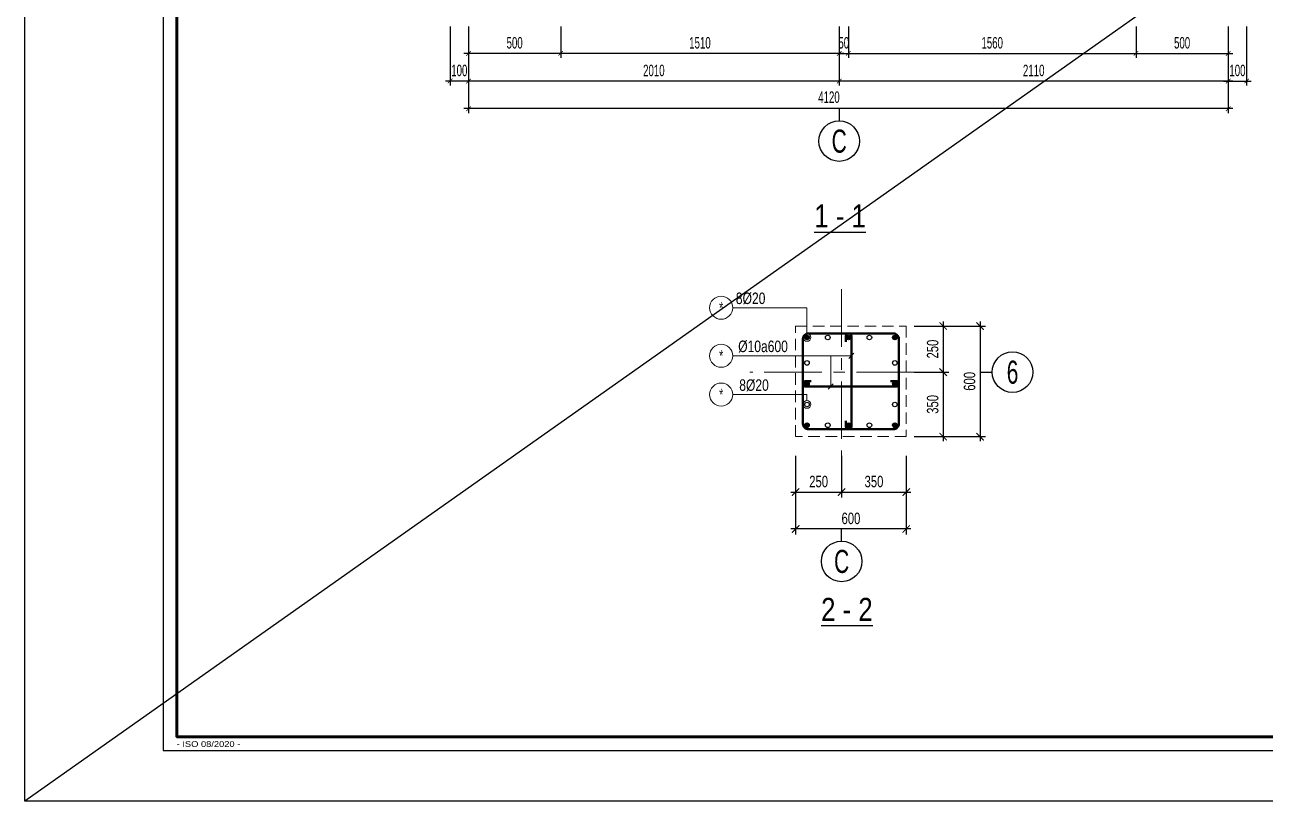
# Model space of a CAD drawing. Header units: metres. Extents: x 71 to 322128, y -14 to 304634.
# Drawn here: x 301103 to 307830, y 289784 to 293995 of the extents above; entities that cross this region are included whole.
import ezdxf
from ezdxf.enums import TextEntityAlignment as Align

# ---------------------------------------------------------------- set-up
doc = ezdxf.new("R2010")
doc.units = ezdxf.units.M
doc.header["$LTSCALE"] = 1000
doc.header["$MEASUREMENT"] = 0
doc.header["$PDMODE"] = 3
for name, pattern in [('CENTER', [2, 1.25, -0.25, 0.25, -0.25]), ('CENTER2', [1.125, 0.75, -0.125, 0.125, -0.125]), ('HIDDEN', [0.375, 0.25, -0.125])]:
    doc.linetypes.add(name, pattern=pattern)
doc.layers.get('0').update_dxf_attribs({"linetype": 'CONTINUOUS'})
doc.layers.get('Defpoints').update_dxf_attribs({"linetype": 'CONTINUOUS'})
for name, color, linetype in [('CDC -TEXT KHUNG', 7, 'CONTINUOUS'), ('CDC-KHUNGTEN', 7, 'CONTINUOUS'), ('CDC.02.DIM', 1, 'CONTINUOUS'), ('CDC.03.BORDER', 3, 'CONTINUOUS'), ('CDC.06.TEXT', 2, 'CONTINUOUS'), ('CDC.11.NOTE', 8, 'CONTINUOUS'), ('KCS_STEEL_SNODE', 6, 'CONTINUOUS'), ('STEEL_NODE', 6, 'CONTINUOUS')]:
    doc.layers.add(name, color=color, linetype=linetype)
for name, color, linetype, lineweight in [('CDC_01.AXIS', 160, 'CENTER2', 13), ('CDC_02.DIM', 1, 'CONTINUOUS', 18), ('CDC_04.HIDDEN', 8, 'HIDDEN', 15), ('CDC_05.STEEL', 4, 'CONTINUOUS', 50), ('CDC_06.TEXT', 2, 'CONTINUOUS', 18), ('CDC_11.NOTE', 8, 'CONTINUOUS', 18), ('CDC_14.STEELNUM', 9, 'CONTINUOUS', 18)]:
    doc.layers.add(name, color=color, linetype=linetype, lineweight=lineweight)
doc.layers.add('KCS_Plotter', color=11, linetype='CONTINUOUS', plot=False)
doc.styles.add('ARIAL', font='arial.ttf', dxfattribs={"width": 0.6})
doc.styles.add('KC_SMTEXT', font='arial.ttf', dxfattribs={"width": 0.7})
doc.styles.add('KCS_SMTEXT', font='arial.ttf', dxfattribs={"width": 0.7})
doc.styles.add('KT CDC', font='arial.ttf', dxfattribs={"width": 0.85, "height": 200})
doc.dimstyles.new('25', dxfattribs={"dimscale": 25, "dimtxt": 2.5, "dimasz": 1, "dimexe": 1, "dimexo": 0, "dimgap": 1, "dimtad": 1, "dimdec": 0, "dimdsep": 46, "dimtxsty": 'ARIAL', "dimblk": 'ARCHTICK', "dimcen": 1, "dimdle": 1, "dimclrd": 1, "dimclre": 1, "dimclrt": 2, "dimadec": 0, "dimazin": 0, "dimtfac": 0.00072, "dimtdec": 0, "dimtix": 1, "dimtmove": 2, "dimatfit": 3, "dimldrblk": 'ARCHTICK', "dimfxl": 1, "dimtolj": 1, "dimarcsym": 0})
doc.dimstyles.new('KCS_DIM25', dxfattribs={"dimscale": 25, "dimtxt": 2.5, "dimasz": 1.6, "dimexe": 1.2, "dimexo": 0, "dimgap": 1, "dimtad": 1, "dimdec": 0, "dimzin": 0, "dimdsep": 46, "dimtxsty": 'KCS_SMTEXT', "dimblk": 'ARCHTICK', "dimcen": 0, "dimdle": 1, "dimclrd": 256, "dimclre": 256, "dimclrt": 2, "dimadec": 0, "dimazin": 0, "dimtfac": 1, "dimtdec": 0, "dimtix": 1, "dimtmove": 2, "dimatfit": 3, "dimfxl": 1, "dimtolj": 1, "dimtzin": 0, "dimarcsym": 0})

# ---------------------------------------------------------------- blocks, each defined once
blk = doc.blocks.new('_ArchTick')
at = {"color": 0, "linetype": 'ByBlock', "const_width": 0.15}
blk.add_lwpolyline([(-0.5, -0.5), (0.5, 0.5)], dxfattribs=at)
blk = doc.blocks.new('*D179')
at = {"layer": 'CDC.02.DIM', "color": 1, "lineweight": -2, "transparency": 16777216}
for p, q in [((305519.3, 293985.4), (305519.3, 293665.4)), ((307629, 293985.4), (307629, 293665.4)), ((307654, 293690.4), (305494.3, 293690.4))]:
    blk.add_line(p, q, dxfattribs=at)
at = {"layer": 'Defpoints', "color": 0, "transparency": 16777216}
for p in [(305519.3, 293985.4), (307629, 293985.4), (305519.3, 293690.4)]:
    blk.add_point(p, dxfattribs=at)
at = {"layer": 'CDC.02.DIM', "color": 1, "lineweight": -2, "transparency": 16777216, "xscale": 25, "yscale": 25, "zscale": 25, "rotation": 180}
blk.add_blockref('_ArchTick', (305519.3, 293690.4), dxfattribs=at)
at = {"layer": 'CDC.02.DIM', "color": 1, "lineweight": -2, "transparency": 16777216, "xscale": 25, "yscale": 25, "zscale": 25}
blk.add_blockref('_ArchTick', (307629, 293690.4), dxfattribs=at)
at = {"layer": 'CDC.02.DIM', "color": 2, "transparency": 16777216, "insert": (306574.1, 293747.3), "char_height": 62.5, "attachment_point": 5, "style": 'ARIAL'}
blk.add_mtext('\\A1;2110', dxfattribs=at)
blk = doc.blocks.new('*D180')
at = {"layer": 'CDC.02.DIM', "color": 1, "lineweight": -2, "transparency": 16777216}
for p, q in [((303509.3, 293985.4), (303509.3, 293665.4)), ((305519.3, 293985.4), (305519.3, 293665.4)), ((305544.3, 293690.4), (303484.3, 293690.4))]:
    blk.add_line(p, q, dxfattribs=at)
at = {"layer": 'Defpoints', "color": 0, "transparency": 16777216}
for p in [(303509.3, 293985.4), (305519.3, 293985.4), (303509.3, 293690.4)]:
    blk.add_point(p, dxfattribs=at)
at = {"layer": 'CDC.02.DIM', "color": 1, "lineweight": -2, "transparency": 16777216, "xscale": 25, "yscale": 25, "zscale": 25, "rotation": 180}
blk.add_blockref('_ArchTick', (303509.3, 293690.4), dxfattribs=at)
at = {"layer": 'CDC.02.DIM', "color": 1, "lineweight": -2, "transparency": 16777216, "xscale": 25, "yscale": 25, "zscale": 25}
blk.add_blockref('_ArchTick', (305519.3, 293690.4), dxfattribs=at)
at = {"layer": 'CDC.02.DIM', "color": 2, "transparency": 16777216, "insert": (304514.3, 293747.3), "char_height": 62.5, "attachment_point": 5, "style": 'ARIAL'}
blk.add_mtext('\\A1;2010', dxfattribs=at)
blk = doc.blocks.new('*D181')
at = {"layer": 'CDC.02.DIM', "color": 1, "lineweight": -2, "transparency": 16777216}
for p, q in [((303509.3, 293985.4), (303509.3, 293515.4)), ((307629, 293985.4), (307629, 293515.4)), ((307654, 293540.4), (303484.3, 293540.4))]:
    blk.add_line(p, q, dxfattribs=at)
at = {"layer": 'Defpoints', "color": 0, "transparency": 16777216}
for p in [(303509.3, 293985.4), (307629, 293985.4), (303509.3, 293540.4)]:
    blk.add_point(p, dxfattribs=at)
at = {"layer": 'CDC.02.DIM', "color": 1, "lineweight": -2, "transparency": 16777216, "xscale": 25, "yscale": 25, "zscale": 25, "rotation": 180}
blk.add_blockref('_ArchTick', (303509.3, 293540.4), dxfattribs=at)
at = {"layer": 'CDC.02.DIM', "color": 1, "lineweight": -2, "transparency": 16777216, "xscale": 25, "yscale": 25, "zscale": 25}
blk.add_blockref('_ArchTick', (307629, 293540.4), dxfattribs=at)
at = {"layer": 'CDC.02.DIM', "color": 2, "transparency": 16777216, "insert": (305463.9, 293602.4), "char_height": 62.5, "attachment_point": 5, "style": 'ARIAL'}
blk.add_mtext('\\A1;4120', dxfattribs=at)
blk = doc.blocks.new('*D182')
at = {"layer": 'CDC.02.DIM', "color": 1, "lineweight": -2, "transparency": 16777216}
for p, q in [((307629, 293985.4), (307629, 293665.4)), ((307729, 293985.4), (307729, 293665.4)), ((307604, 293690.4), (307754, 293690.4))]:
    blk.add_line(p, q, dxfattribs=at)
at = {"layer": 'Defpoints', "color": 0, "transparency": 16777216}
for p in [(307629, 293985.4), (307729, 293985.4), (307729, 293690.4)]:
    blk.add_point(p, dxfattribs=at)
at = {"layer": 'CDC.02.DIM', "color": 1, "lineweight": -2, "transparency": 16777216, "xscale": 25, "yscale": 25, "zscale": 25, "rotation": 180}
blk.add_blockref('_ArchTick', (307629, 293690.4), dxfattribs=at)
at = {"layer": 'CDC.02.DIM', "color": 1, "lineweight": -2, "transparency": 16777216, "xscale": 25, "yscale": 25, "zscale": 25}
blk.add_blockref('_ArchTick', (307729, 293690.4), dxfattribs=at)
at = {"layer": 'CDC.02.DIM', "color": 2, "transparency": 16777216, "insert": (307679, 293747.3), "char_height": 62.5, "attachment_point": 5, "style": 'ARIAL'}
blk.add_mtext('\\A1;100', dxfattribs=at)
blk = doc.blocks.new('*D183')
at = {"layer": 'CDC.02.DIM', "color": 1, "lineweight": -2, "transparency": 16777216}
for p, q in [((303409.3, 293985.4), (303409.3, 293665.4)), ((303509.3, 293985.4), (303509.3, 293665.4)), ((303534.3, 293690.4), (303384.3, 293690.4))]:
    blk.add_line(p, q, dxfattribs=at)
at = {"layer": 'Defpoints', "color": 0, "transparency": 16777216}
for p in [(303409.3, 293985.4), (303509.3, 293985.4), (303409.3, 293690.4)]:
    blk.add_point(p, dxfattribs=at)
at = {"layer": 'CDC.02.DIM', "color": 1, "lineweight": -2, "transparency": 16777216, "xscale": 25, "yscale": 25, "zscale": 25, "rotation": 180}
blk.add_blockref('_ArchTick', (303409.3, 293690.4), dxfattribs=at)
at = {"layer": 'CDC.02.DIM', "color": 1, "lineweight": -2, "transparency": 16777216, "xscale": 25, "yscale": 25, "zscale": 25}
blk.add_blockref('_ArchTick', (303509.3, 293690.4), dxfattribs=at)
at = {"layer": 'CDC.02.DIM', "color": 2, "transparency": 16777216, "insert": (303459.3, 293747.3), "char_height": 62.5, "attachment_point": 5, "style": 'ARIAL'}
blk.add_mtext('\\A1;100', dxfattribs=at)
blk = doc.blocks.new('*D184')
at = {"layer": 'CDC.02.DIM', "color": 1, "lineweight": -2, "transparency": 16777216}
for p, q in [((305519.3, 293985.4), (305519.3, 293815.4)), ((305569.2, 293985.4), (305569.2, 293815.4)), ((305519.3, 293840.4), (305494.3, 293840.4)), ((305519.3, 293840.4), (305569.2, 293840.4)), ((305569.2, 293840.4), (305594.2, 293840.4))]:
    blk.add_line(p, q, dxfattribs=at)
at = {"layer": 'Defpoints', "color": 0, "transparency": 16777216}
for p in [(305519.3, 293985.4), (305569.2, 293985.4), (305569.2, 293840.4)]:
    blk.add_point(p, dxfattribs=at)
at = {"layer": 'CDC.02.DIM', "color": 1, "lineweight": -2, "transparency": 16777216, "xscale": 25, "yscale": 25, "zscale": 25}
blk.add_blockref('_ArchTick', (305519.3, 293840.4), dxfattribs=at)
at = {"layer": 'CDC.02.DIM', "color": 1, "lineweight": -2, "transparency": 16777216, "xscale": 25, "yscale": 25, "zscale": 25, "rotation": 180}
blk.add_blockref('_ArchTick', (305569.2, 293840.4), dxfattribs=at)
at = {"layer": 'CDC.02.DIM', "color": 2, "transparency": 16777216, "insert": (305544.2, 293897.3), "char_height": 62.5, "attachment_point": 5, "style": 'ARIAL'}
blk.add_mtext('\\A1;50', dxfattribs=at)
blk = doc.blocks.new('*D185')
at = {"layer": 'CDC.02.DIM', "color": 1, "lineweight": -2, "transparency": 16777216}
for p, q in [((304009.3, 293985.4), (304009.3, 293815.4)), ((305519.3, 293985.4), (305519.3, 293815.4)), ((305544.3, 293840.4), (303984.3, 293840.4))]:
    blk.add_line(p, q, dxfattribs=at)
at = {"layer": 'Defpoints', "color": 0, "transparency": 16777216}
for p in [(304009.3, 293985.4), (305519.3, 293985.4), (304009.3, 293840.4)]:
    blk.add_point(p, dxfattribs=at)
at = {"layer": 'CDC.02.DIM', "color": 1, "lineweight": -2, "transparency": 16777216, "xscale": 25, "yscale": 25, "zscale": 25, "rotation": 180}
blk.add_blockref('_ArchTick', (304009.3, 293840.4), dxfattribs=at)
at = {"layer": 'CDC.02.DIM', "color": 1, "lineweight": -2, "transparency": 16777216, "xscale": 25, "yscale": 25, "zscale": 25}
blk.add_blockref('_ArchTick', (305519.3, 293840.4), dxfattribs=at)
at = {"layer": 'CDC.02.DIM', "color": 2, "transparency": 16777216, "insert": (304764.3, 293897.3), "char_height": 62.5, "attachment_point": 5, "style": 'ARIAL'}
blk.add_mtext('\\A1;1510', dxfattribs=at)
blk = doc.blocks.new('*D186')
at = {"layer": 'CDC.02.DIM', "color": 1, "lineweight": -2, "transparency": 16777216}
for p, q in [((303509.3, 293985.4), (303509.3, 293815.4)), ((304009.3, 293985.4), (304009.3, 293815.4)), ((304034.3, 293840.4), (303484.3, 293840.4))]:
    blk.add_line(p, q, dxfattribs=at)
at = {"layer": 'Defpoints', "color": 0, "transparency": 16777216}
for p in [(303509.3, 293985.4), (304009.3, 293985.4), (303509.3, 293840.4)]:
    blk.add_point(p, dxfattribs=at)
at = {"layer": 'CDC.02.DIM', "color": 1, "lineweight": -2, "transparency": 16777216, "xscale": 25, "yscale": 25, "zscale": 25, "rotation": 180}
blk.add_blockref('_ArchTick', (303509.3, 293840.4), dxfattribs=at)
at = {"layer": 'CDC.02.DIM', "color": 1, "lineweight": -2, "transparency": 16777216, "xscale": 25, "yscale": 25, "zscale": 25}
blk.add_blockref('_ArchTick', (304009.3, 293840.4), dxfattribs=at)
at = {"layer": 'CDC.02.DIM', "color": 2, "transparency": 16777216, "insert": (303759.3, 293897.3), "char_height": 62.5, "attachment_point": 5, "style": 'ARIAL'}
blk.add_mtext('\\A1;500', dxfattribs=at)
blk = doc.blocks.new('*D187')
at = {"layer": 'CDC.02.DIM', "color": 1, "lineweight": -2, "transparency": 16777216}
for p, q in [((305569.2, 293985.4), (305569.2, 293815.4)), ((307129, 293985.4), (307129, 293815.4)), ((305544.2, 293840.4), (307154, 293840.4))]:
    blk.add_line(p, q, dxfattribs=at)
at = {"layer": 'Defpoints', "color": 0, "transparency": 16777216}
for p in [(305569.2, 293985.4), (307129, 293985.4), (307129, 293840.4)]:
    blk.add_point(p, dxfattribs=at)
at = {"layer": 'CDC.02.DIM', "color": 1, "lineweight": -2, "transparency": 16777216, "xscale": 25, "yscale": 25, "zscale": 25, "rotation": 180}
blk.add_blockref('_ArchTick', (305569.2, 293840.4), dxfattribs=at)
at = {"layer": 'CDC.02.DIM', "color": 1, "lineweight": -2, "transparency": 16777216, "xscale": 25, "yscale": 25, "zscale": 25}
blk.add_blockref('_ArchTick', (307129, 293840.4), dxfattribs=at)
at = {"layer": 'CDC.02.DIM', "color": 2, "transparency": 16777216, "insert": (306349.1, 293897.3), "char_height": 62.5, "attachment_point": 5, "style": 'ARIAL'}
blk.add_mtext('\\A1;1560', dxfattribs=at)
blk = doc.blocks.new('*D188')
at = {"layer": 'CDC.02.DIM', "color": 1, "lineweight": -2, "transparency": 16777216}
for p, q in [((307129, 293985.4), (307129, 293815.4)), ((307629, 293985.4), (307629, 293815.4)), ((307104, 293840.4), (307654, 293840.4))]:
    blk.add_line(p, q, dxfattribs=at)
at = {"layer": 'Defpoints', "color": 0, "transparency": 16777216}
for p in [(307129, 293985.4), (307629, 293985.4), (307629, 293840.4)]:
    blk.add_point(p, dxfattribs=at)
at = {"layer": 'CDC.02.DIM', "color": 1, "lineweight": -2, "transparency": 16777216, "xscale": 25, "yscale": 25, "zscale": 25, "rotation": 180}
blk.add_blockref('_ArchTick', (307129, 293840.4), dxfattribs=at)
at = {"layer": 'CDC.02.DIM', "color": 1, "lineweight": -2, "transparency": 16777216, "xscale": 25, "yscale": 25, "zscale": 25}
blk.add_blockref('_ArchTick', (307629, 293840.4), dxfattribs=at)
at = {"layer": 'CDC.02.DIM', "color": 2, "transparency": 16777216, "insert": (307379, 293897.3), "char_height": 62.5, "attachment_point": 5, "style": 'ARIAL'}
blk.add_mtext('\\A1;500', dxfattribs=at)
blk = doc.blocks.new('*D364')
at = {"layer": 'CDC_02.DIM', "color": 1, "lineweight": -2, "transparency": 16777216}
for p, q in [((305925.3, 292361.2), (306113.4, 292361.2)), ((306083.4, 292386.2), (306083.4, 292086.2)), ((305925.3, 292111.2), (306113.4, 292111.2))]:
    blk.add_line(p, q, dxfattribs=at)
at = {"layer": 'Defpoints', "color": 0, "transparency": 16777216}
for p in [(305925.3, 292361.2), (305925.3, 292111.2), (306083.4, 292111.2)]:
    blk.add_point(p, dxfattribs=at)
at = {"layer": 'CDC_02.DIM', "color": 1, "lineweight": -2, "transparency": 16777216, "xscale": 40, "yscale": 40, "zscale": 40}
for p, rotation in [((306083.4, 292361.2), 90), ((306083.4, 292111.2), 270)]:
    blk.add_blockref('_ArchTick', p, dxfattribs=dict(at, rotation=rotation))
at = {"layer": 'CDC_02.DIM', "color": 2, "transparency": 16777216, "insert": (306026.5, 292236.2), "char_height": 62.5, "attachment_point": 5, "rotation": 90, "style": 'KCS_SMTEXT'}
blk.add_mtext('\\A1;250', dxfattribs=at)
blk = doc.blocks.new('*D365')
at = {"layer": 'CDC_02.DIM', "color": 1, "lineweight": -2, "transparency": 16777216}
for p, q in [((305925.3, 292361.2), (306313.4, 292361.2)), ((306283.4, 292386.2), (306283.4, 291736.2)), ((305925.3, 291761.2), (306313.4, 291761.2))]:
    blk.add_line(p, q, dxfattribs=at)
at = {"layer": 'Defpoints', "color": 0, "transparency": 16777216}
for p in [(305925.3, 292361.2), (305925.3, 291761.2), (306283.4, 291761.2)]:
    blk.add_point(p, dxfattribs=at)
at = {"layer": 'CDC_02.DIM', "color": 1, "lineweight": -2, "transparency": 16777216, "xscale": 40, "yscale": 40, "zscale": 40}
for p, rotation in [((306283.4, 292361.2), 90), ((306283.4, 291761.2), 270)]:
    blk.add_blockref('_ArchTick', p, dxfattribs=dict(at, rotation=rotation))
at = {"layer": 'CDC_02.DIM', "color": 2, "transparency": 16777216, "insert": (306226.5, 292061.2), "char_height": 62.5, "attachment_point": 5, "rotation": 90, "style": 'KCS_SMTEXT'}
blk.add_mtext('\\A1;600', dxfattribs=at)
blk = doc.blocks.new('*D366')
at = {"layer": 'CDC_02.DIM', "color": 1, "lineweight": -2, "transparency": 16777216}
for p, q in [((306083.4, 292136.2), (306083.4, 291736.2)), ((305925.3, 292111.2), (306113.4, 292111.2)), ((305925.3, 291761.2), (306113.4, 291761.2))]:
    blk.add_line(p, q, dxfattribs=at)
at = {"layer": 'Defpoints', "color": 0, "transparency": 16777216}
for p in [(305925.3, 292111.2), (305925.3, 291761.2), (306083.4, 291761.2)]:
    blk.add_point(p, dxfattribs=at)
at = {"layer": 'CDC_02.DIM', "color": 1, "lineweight": -2, "transparency": 16777216, "xscale": 40, "yscale": 40, "zscale": 40}
for p, rotation in [((306083.4, 292111.2), 90), ((306083.4, 291761.2), 270)]:
    blk.add_blockref('_ArchTick', p, dxfattribs=dict(at, rotation=rotation))
at = {"layer": 'CDC_02.DIM', "color": 2, "transparency": 16777216, "insert": (306026.5, 291936.2), "char_height": 62.5, "attachment_point": 5, "rotation": 90, "style": 'KCS_SMTEXT'}
blk.add_mtext('\\A1;350', dxfattribs=at)
blk = doc.blocks.new('*D367')
at = {"layer": 'CDC_02.DIM', "color": 1, "lineweight": -2, "transparency": 16777216}
for p, q in [((305283, 291656.9), (305283, 291430.5)), ((305532.7, 291656.9), (305532.7, 291430.5)), ((305258, 291460.5), (305557.7, 291460.5))]:
    blk.add_line(p, q, dxfattribs=at)
at = {"layer": 'Defpoints', "color": 0, "transparency": 16777216}
for p in [(305283, 291656.9), (305532.7, 291656.9), (305532.7, 291460.5)]:
    blk.add_point(p, dxfattribs=at)
at = {"layer": 'CDC_02.DIM', "color": 1, "lineweight": -2, "transparency": 16777216, "xscale": 40, "yscale": 40, "zscale": 40, "rotation": 180}
blk.add_blockref('_ArchTick', (305283, 291460.5), dxfattribs=at)
at = {"layer": 'CDC_02.DIM', "color": 1, "lineweight": -2, "transparency": 16777216, "xscale": 40, "yscale": 40, "zscale": 40}
blk.add_blockref('_ArchTick', (305532.7, 291460.5), dxfattribs=at)
at = {"layer": 'CDC_02.DIM', "color": 2, "transparency": 16777216, "insert": (305407.9, 291517.4), "char_height": 62.5, "attachment_point": 5, "style": 'KCS_SMTEXT'}
blk.add_mtext('\\A1;250', dxfattribs=at)
blk = doc.blocks.new('*D368')
at = {"layer": 'CDC_02.DIM', "color": 1, "lineweight": -2, "transparency": 16777216}
for p, q in [((305283, 291656.9), (305283, 291230.5)), ((305883, 291656.9), (305883, 291230.5)), ((305908, 291260.5), (305258, 291260.5))]:
    blk.add_line(p, q, dxfattribs=at)
at = {"layer": 'Defpoints', "color": 0, "transparency": 16777216}
for p in [(305283, 291656.9), (305883, 291656.9), (305283, 291260.5)]:
    blk.add_point(p, dxfattribs=at)
at = {"layer": 'CDC_02.DIM', "color": 1, "lineweight": -2, "transparency": 16777216, "xscale": 40, "yscale": 40, "zscale": 40, "rotation": 180}
blk.add_blockref('_ArchTick', (305283, 291260.5), dxfattribs=at)
at = {"layer": 'CDC_02.DIM', "color": 1, "lineweight": -2, "transparency": 16777216, "xscale": 40, "yscale": 40, "zscale": 40}
blk.add_blockref('_ArchTick', (305883, 291260.5), dxfattribs=at)
at = {"layer": 'CDC_02.DIM', "color": 2, "transparency": 16777216, "insert": (305583, 291317.4), "char_height": 62.5, "attachment_point": 5, "style": 'KCS_SMTEXT'}
blk.add_mtext('\\A1;600', dxfattribs=at)
blk = doc.blocks.new('KC_SNODE_2')
at = {"layer": 'KCS_STEEL_SNODE', "color": 3}
blk.add_circle((0, 0), 12.5, dxfattribs=at)
blk = doc.blocks.new('*D369')
at = {"layer": 'CDC_02.DIM', "color": 1, "lineweight": -2, "transparency": 16777216}
for p, q in [((305532.7, 291656.9), (305532.7, 291430.5)), ((305883, 291656.9), (305883, 291430.5)), ((305507.7, 291460.5), (305908, 291460.5))]:
    blk.add_line(p, q, dxfattribs=at)
at = {"layer": 'Defpoints', "color": 0, "transparency": 16777216}
for p in [(305532.7, 291656.9), (305883, 291656.9), (305883, 291460.5)]:
    blk.add_point(p, dxfattribs=at)
at = {"layer": 'CDC_02.DIM', "color": 1, "lineweight": -2, "transparency": 16777216, "xscale": 40, "yscale": 40, "zscale": 40, "rotation": 180}
blk.add_blockref('_ArchTick', (305532.7, 291460.5), dxfattribs=at)
at = {"layer": 'CDC_02.DIM', "color": 1, "lineweight": -2, "transparency": 16777216, "xscale": 40, "yscale": 40, "zscale": 40}
blk.add_blockref('_ArchTick', (305883, 291460.5), dxfattribs=at)
at = {"layer": 'CDC_02.DIM', "color": 2, "transparency": 16777216, "insert": (305707.9, 291517.4), "char_height": 62.5, "attachment_point": 5, "style": 'KCS_SMTEXT'}
blk.add_mtext('\\A1;350', dxfattribs=at)
blk = doc.blocks.new('KC_SNODE')
at = {"layer": 'KCS_STEEL_SNODE'}
blk.add_hatch(color=256, dxfattribs=at).paths.add_polyline_path([(12.5, 0, 1), (-12.5, 0, 1)])
blk.add_circle((0, 0), 12.5, dxfattribs=at)
blk = doc.blocks.new('KHUNG TEN')
at = {"layer": 'CDC-KHUNGTEN', "color": 8}
blk.add_lwpolyline([(75096, 1100), (83000, 1100), (83000, 58300), (3000, 58300), (3000, 1100), (75096, 1100)], dxfattribs=at)
at = {"layer": 'CDC-KHUNGTEN', "color": 255, "lineweight": 60}
blk.add_lwpolyline([(74900, 1400), (74900, 58000), (3300, 58000), (3300, 1400), (74900, 1400)], close=True, dxfattribs=at)
at = {"layer": 'Defpoints', "color": 1, "ltscale": 0.2}
blk.add_lwpolyline([(0, 0), (0, 59400), (84100, 59400), (84100, 0), (0, 0)], close=True, dxfattribs=at)
at = {"layer": 'CDC -TEXT KHUNG', "color": 6, "style": 'KT CDC', "width": 1.15}
blk.add_text('- ISO 08/2020 -', height=125.69, dxfattribs=at).set_placement((3294, 1177))

msp = doc.modelspace()

# ---------------------------------------------------------------- linework, layer by layer
at = {"layer": 'CDC.03.BORDER'}
for p, q in [((305571.5, 292185.8), (305599.6, 292213.9)), ((305459.3, 292019.5), (305487.5, 292047.6))]:
    msp.add_line(p, q, dxfattribs=at)
at = {"layer": 'CDC.11.NOTE'}
for p, q in [((305519.3, 293540.4), (305519.3, 293474.4)), ((306283.4, 292111.2), (306349.4, 292111.2)), ((305532.7, 291194.6), (305532.7, 291260.5))]:
    msp.add_line(p, q, dxfattribs=at)
for centre in [(305519.3, 293364.4), (306459.4, 292111.2), (305532.7, 291084.6)]:
    msp.add_circle(centre, 110, dxfattribs=at)
at = {"layer": 'CDC_01.AXIS', "linetype": 'CENTER', "ltscale": 0.25}
for p, q in [((305532.7, 292561.2), (305532.7, 291559.8)), ((305925.3, 292111.2), (305034.6, 292111.2))]:
    msp.add_line(p, q, dxfattribs=at)
at = {"layer": 'CDC_04.HIDDEN', "ltscale": 0.25}
msp.add_lwpolyline([(305883, 292361.2), (305883, 291761.2), (305283, 291761.2), (305283, 292361.2)], close=True, dxfattribs=at)
at = {"layer": 'CDC_05.STEEL'}
msp.add_lwpolyline([(305323, 292291.2), (305323, 291831.2, 0.414214), (305353, 291801.2), (305813.3, 291801.2, 0.414214), (305843.3, 291831.2), (305843.3, 292291.2, 0.414214), (305813.3, 292321.2), (305353, 292321.2, 0.414214)], format="xyb", close=True, dxfattribs=at)
for points in [[(305555.5, 291846.2), (305555.5, 291816.2, 1), (305585.5, 291816.2), (305585.5, 292306.2, 1), (305555.5, 292306.2), (305555.5, 292276.2)], [(305368, 292062.6), (305338, 292062.6, 1), (305338, 292032.6), (305828.3, 292032.6, 1), (305828.3, 292062.6), (305798.3, 292062.6)]]:
    msp.add_lwpolyline(points, format="xyb", dxfattribs=at)
at = {"layer": 'CDC_11.NOTE'}
msp.add_line((305473.4, 292033.6), (305473.4, 292199.8), dxfattribs=at)
for points in [[(305344.8, 292320), (305344.8, 292460.5), (304941.9, 292460.5)], [(305585.5, 292199.8), (304941.9, 292199.8)], [(305344.8, 291956.5), (305344.8, 291989.7), (304941.9, 291989.7)]]:
    msp.add_lwpolyline(points, dxfattribs=at)
at = {"layer": 'CDC_11.NOTE', "color": 1}
for centre in [(305344.8, 292299.2), (305344.8, 291935.7)]:
    msp.add_circle(centre, 20.8, dxfattribs=at)
at = {"layer": 'CDC_14.STEELNUM'}
for centre in [(304879.4, 292460.5), (304879.4, 292199.8), (304879.4, 291989.7)]:
    msp.add_circle(centre, 62.5, dxfattribs=at)
at = {"layer": 'KCS_Plotter'}
msp.add_line((322128.1, 304633.7), (301103.1, 289783.7), dxfattribs=at)
at = {"layer": 'STEEL_NODE'}
for p, q in [((305332.3, 292299.2), (305357.3, 292299.2)), ((305344.8, 292286.7), (305344.8, 292311.7)), ((305808.8, 292299.2), (305833.8, 292299.2)), ((305821.3, 292286.7), (305821.3, 292311.7)), ((305332.3, 291823.2), (305357.3, 291823.2)), ((305344.8, 291810.7), (305344.8, 291835.7)), ((305808.8, 291823.2), (305833.8, 291823.2)), ((305821.3, 291810.7), (305821.3, 291835.7))]:
    msp.add_line(p, q, dxfattribs=at)

# ---------------------------------------------------------------- block references
at = {"layer": 'CDC.06.TEXT', "xscale": 0.2499999999982123, "yscale": 0.2499999999982123, "zscale": 0.2499999999982123}
msp.add_blockref('KHUNG TEN', (301103.1, 289783.7), dxfattribs=at)
at = {"layer": 'STEEL_NODE'}
for name, p in [('KC_SNODE', (305344.6, 292299.2)), ('KC_SNODE_2', (305344.8, 292299.2)), ('KC_SNODE_2', (305457.5, 292299.2)), ('KC_SNODE', (305570.2, 292299)), ('KC_SNODE_2', (305570.3, 292299.2)), ('KC_SNODE_2', (305683, 292299.2)), ('KC_SNODE', (305821.3, 292299.2)), ('KC_SNODE_2', (305344.8, 292161.2)), ('KC_SNODE', (305344.6, 292048.3)), ('KC_SNODE_2', (305344.8, 292048.5)), ('KC_SNODE', (305821.2, 292048.3)), ('KC_SNODE_2', (305344.8, 291935.8)), ('KC_SNODE', (305344.8, 291823.2)), ('KC_SNODE', (305570.2, 291823)), ('KC_SNODE', (305821.3, 291823.2))]:
    msp.add_blockref(name, p, dxfattribs=at)
at = {"layer": 'STEEL_NODE', "rotation": 180}
for p in [(305821.3, 292299.2), (305821.3, 292161.2), (305821.3, 292048.5), (305821.3, 291935.8), (305344.8, 291823.2), (305457.5, 291823.2), (305570.3, 291823.2), (305683, 291823.2), (305821.3, 291823.2)]:
    msp.add_blockref('KC_SNODE_2', p, dxfattribs=at)

# ---------------------------------------------------------------- texts
at = {"layer": 'CDC.06.TEXT', "style": 'ARIAL', "width": 0.65}
for s, p in [('C', (305519.3, 293364.4)), ('6', (306459.4, 292111.2)), ('C', (305532.7, 291084.6))]:
    msp.add_text(s, height=125, dxfattribs=at).set_placement(p, align=Align.MIDDLE)
at = {"layer": 'CDC.06.TEXT', "style": 'ARIAL', "width": 0.8}
msp.add_text('%%U1 - 1', height=125, dxfattribs=at).set_placement((305523.9, 292958.8), align=Align.MIDDLE_CENTER)
msp.add_text('%%U2 - 2', height=125, dxfattribs=at).set_placement((305561.3, 290761.8), align=Align.CENTER)
at = {"layer": 'CDC_06.TEXT', "style": 'KC_SMTEXT', "width": 0.75}
for s, p in [('8%%C20', (305039.1, 292480.5)), ('%%C10a600', (305106.4, 292219.8)), ('8%%C20', (305057.5, 292009.7))]:
    msp.add_text(s, height=62.5, dxfattribs=at).set_placement(p, align=Align.CENTER)
at = {"layer": 'CDC_14.STEELNUM', "style": 'KC_SMTEXT', "width": 0.65}
for p in [(304879.4, 292460.5), (304879.4, 292199.8), (304879.4, 291989.7)]:
    msp.add_text('*', height=62.5, dxfattribs=at).set_placement(p, align=Align.MIDDLE_CENTER)

# ---------------------------------------------------------------- dimensions: what is measured, and where the dimension line sits
at = {"layer": 'CDC.02.DIM'}
for base, p1, p2, picture, middle in [((303409.3, 293690.4), (303509.3, 293985.4), (303409.3, 293985.4), '*D183', (303459.3, 293747.3)), ((303509.3, 293540.4), (307629, 293985.4), (303509.3, 293985.4), '*D181', (305463.9, 293602.4)), ((307729, 293690.4), (307629, 293985.4), (307729, 293985.4), '*D182', (307679, 293747.3))]:
    dim = msp.add_linear_dim(base=base, p1=p1, p2=p2, dimstyle='25', dxfattribs=at)
    dim.commit()
    dim.dimension.update_dxf_attribs({"geometry": picture, "text_midpoint": middle, "dimtype": 160})
for base, p1, p2, picture, middle in [((303509.3, 293690.4), (305519.3, 293985.4), (303509.3, 293985.4), '*D180', (304514.3, 293747.3)), ((303509.3, 293840.4), (304009.3, 293985.4), (303509.3, 293985.4), '*D186', (303759.3, 293897.3)), ((305519.3, 293690.4), (307629, 293985.4), (305519.3, 293985.4), '*D179', (306574.1, 293747.3)), ((305569.2, 293840.4), (305519.3, 293985.4), (305569.2, 293985.4), '*D184', (305544.2, 293897.3)), ((307129, 293840.4), (305569.2, 293985.4), (307129, 293985.4), '*D187', (306349.1, 293897.3)), ((307629, 293840.4), (307129, 293985.4), (307629, 293985.4), '*D188', (307379, 293897.3))]:
    dim = msp.add_linear_dim(base=base, p1=p1, p2=p2, dimstyle='25', dxfattribs=at)
    dim.commit()
    dim.dimension.update_dxf_attribs({"geometry": picture, "text_midpoint": middle})
dim = msp.add_linear_dim(base=(304009.3, 293840.4), p1=(305519.3, 293985.4), p2=(304009.3, 293985.4), angle=180, dimstyle='25', dxfattribs=at)
dim.commit()
dim.dimension.update_dxf_attribs({"geometry": '*D185', "text_midpoint": (304764.3, 293897.3)})
at = {"layer": 'CDC_02.DIM'}
for base, p1, p2, angle, picture, middle in [((306083.4, 292111.2), (305925.3, 292361.2), (305925.3, 292111.2), 90, '*D364', (306026.5, 292236.2)), ((306283.4, 291761.2), (305925.3, 292361.2), (305925.3, 291761.2), 90, '*D365', (306226.5, 292061.2)), ((306083.4, 291761.2), (305925.3, 292111.2), (305925.3, 291761.2), 270, '*D366', (306026.5, 291936.2))]:
    dim = msp.add_linear_dim(base=base, p1=p1, p2=p2, angle=angle, dimstyle='KCS_DIM25', dxfattribs=at)
    dim.commit()
    dim.dimension.update_dxf_attribs({"geometry": picture, "text_midpoint": middle})
for base, p1, p2, picture, middle in [((305532.7, 291460.5), (305283, 291656.9), (305532.7, 291656.9), '*D367', (305407.9, 291517.4)), ((305283, 291260.5), (305883, 291656.9), (305283, 291656.9), '*D368', (305583, 291317.4)), ((305883, 291460.5), (305532.7, 291656.9), (305883, 291656.9), '*D369', (305707.9, 291517.4))]:
    dim = msp.add_linear_dim(base=base, p1=p1, p2=p2, dimstyle='KCS_DIM25', dxfattribs=at)
    dim.commit()
    dim.dimension.update_dxf_attribs({"geometry": picture, "text_midpoint": middle})

doc.saveas('drawing.dxf')
